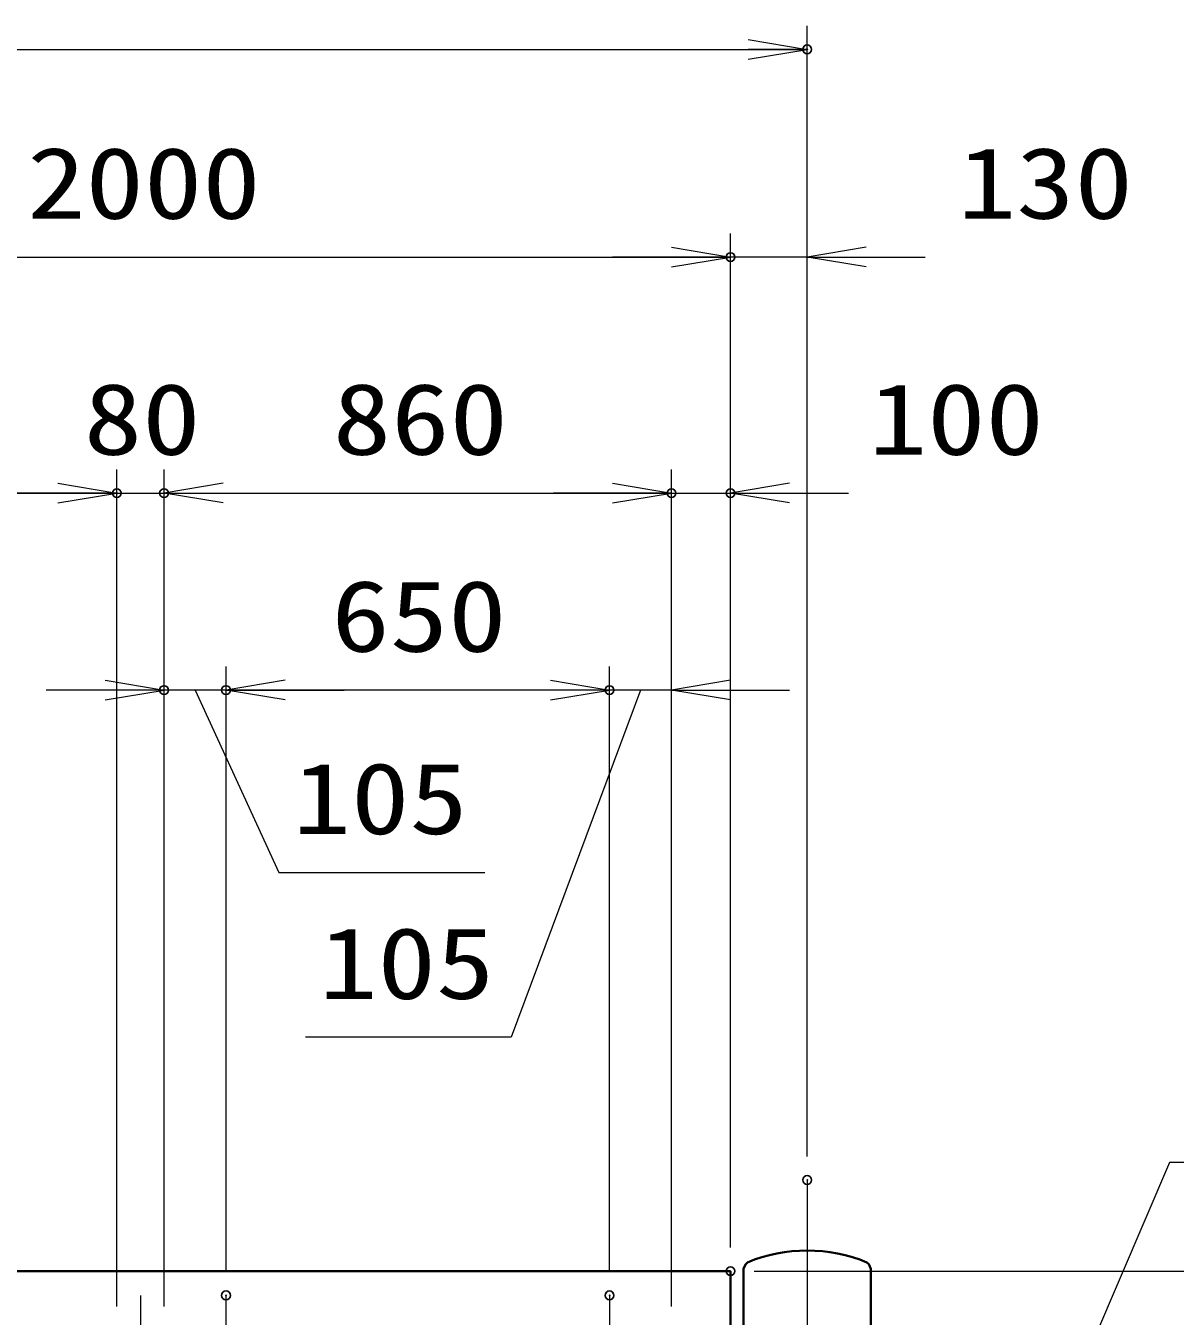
# Model space of a CAD drawing. Units: millimetres at full size. Extents: x -11880 to 11880, y -8400 to 8400.
# Drawn here: x 2551 to 4499, y 579 to 2766 of the extents above; entities that cross this region are included whole.
import ezdxf
from ezdxf.enums import TextEntityAlignment as Align

# ---------------------------------------------------------------- set-up
doc = ezdxf.new("R2010")
doc.units = ezdxf.units.MM
doc.header["$LTSCALE"] = 30
doc.header["$PDMODE"] = 32
doc.header["$PDSIZE"] = 15
doc.linetypes.add('USER1', pattern=[18, 12, -1.5, 3, -1.5])
for name, color, linetype, lineweight in [('0-1_外形線', 7, 'Continuous', 35), ('0-2_軸線', 200, 'USER1', 15), ('0-4_寸法線', 4, 'Continuous', 18), ('0-5_0', 7, 'Continuous', 18)]:
    doc.layers.add(name, color=color, linetype=linetype, lineweight=lineweight)
doc.layers.add('0-6_Defpoints', color=7, linetype='Continuous')
doc.styles.add('ＭＳ ゴシック', font='')
doc.styles.get('ＭＳ ゴシック').set_extended_font_data('MS Gothic')

# ---------------------------------------------------------------- blocks, each defined once
blk = doc.blocks.new('_Open')
at = {"layer": '0-5_0', "color": 4}
blk.add_line((-30, 5), (0, 0), dxfattribs=at)
blk.add_lwpolyline([(-30, -5), (0, 0), (-30, 0)], dxfattribs=at)
blk = doc.blocks.new('S39')
at = {"layer": '0-4_寸法線'}
for points in [[(28671527.1, 87841885.7), (28644776.7, 87841885.7), (28628312.2, 87803416.6), (28627131.8, 87800658.6)], [(28627852.6, 87803613.4), (28627131.8, 87800658.6), (28628771.9, 87803219.9)]]:
    blk.add_lwpolyline(points, dxfattribs=at)
at = {"layer": '0-4_寸法線', "color": 254, "style": 'ＭＳ ゴシック'}
for s, width, p in [('ベースリング', 0.75, (28648976.7, 87849586.3)), ('SS400 19t', 1.15, (28648544.7, 87843286.3))]:
    blk.add_text(s, height=3637, dxfattribs=dict(at, width=width)).set_placement(p, align=Align.BOTTOM_LEFT)

msp = doc.modelspace()

# ---------------------------------------------------------------- linework, layer by layer
at = {"layer": '0-1_外形線'}
for p, q in [((3745.54, 655.34), (3745.54, 555.34)), ((3767.39, 655.34), (3767.39, -519.66)), ((3983.69, -519.66), (3983.69, 655.34))]:
    msp.add_line(p, q, dxfattribs=at)
msp.add_lwpolyline([(3745.54, 655.34), (1745.54, 655.34), (1745.54, 87.84)], dxfattribs=at)
for centre, radius, start, end in [((3875.54, 423.4), 266.94, 67.67999, 112.32001), ((3787.39, 655.34), 20, 131.40962, 180), ((3963.69, 655.34), 20, 0, 48.59038)]:
    msp.add_arc(centre, radius, start, end, dxfattribs=at)
at = {"layer": '0-2_軸線'}
for p, q in [((3875.54, 809.91), (3875.54, -1424.13)), ((2745.54, 614.34), (2745.54, -383.66)), ((2890.54, -383.66), (2890.54, 614.34)), ((3540.54, 614.34), (3540.54, -383.66))]:
    msp.add_line(p, q, dxfattribs=at)
at = {"layer": '0-4_寸法線'}
for p, q in [((3875.54, 849.91), (3875.54, 2765.91)), ((-399.46, 2725.91), (3875.54, 2725.91)), ((3745.54, 695.34), (3745.54, 2413.9)), ((3745.54, 695.34), (3745.54, 2413.9)), ((3875.54, 849.91), (3875.54, 2413.9)), ((1745.54, 2373.9), (3745.54, 2373.9)), ((3645.54, 2373.9), (3545.54, 2373.9)), ((3875.54, 2373.9), (3745.54, 2373.9)), ((3975.54, 2373.9), (4075.54, 2373.9)), ((2705.54, 595.34), (2705.54, 2013.9)), ((2705.54, 595.34), (2705.54, 2013.9)), ((2785.54, 595.34), (2785.54, 2013.9)), ((2785.54, 595.34), (2785.54, 2013.9)), ((3645.54, 595.34), (3645.54, 2013.9)), ((3645.54, 595.34), (3645.54, 2013.9)), ((3745.54, 695.34), (3745.54, 2013.9)), ((1845.54, 1973.9), (2705.54, 1973.9)), ((2605.54, 1973.9), (2505.54, 1973.9)), ((2705.54, 1973.9), (2785.54, 1973.9)), ((2785.54, 1973.9), (3645.54, 1973.9)), ((2885.54, 1973.9), (2985.54, 1973.9)), ((3545.54, 1973.9), (3445.54, 1973.9)), ((3645.54, 1973.9), (3745.54, 1973.9)), ((3845.54, 1973.9), (3945.54, 1973.9)), ((2785.54, 595.34), (2785.54, 1680.09)), ((2890.54, 654.34), (2890.54, 1680.09)), ((2890.54, 654.34), (2890.54, 1680.09)), ((3540.54, 654.34), (3540.54, 1680.09)), ((3540.54, 654.34), (3540.54, 1680.09)), ((3645.54, 595.34), (3645.54, 1680.09)), ((2685.54, 1640.09), (2585.54, 1640.09)), ((2890.54, 1640.09), (2785.54, 1640.09)), ((3540.54, 1640.09), (2890.54, 1640.09)), ((2990.54, 1640.09), (3090.54, 1640.09)), ((3440.54, 1640.09), (3340.54, 1640.09)), ((3645.54, 1640.09), (3540.54, 1640.09)), ((3745.54, 1640.09), (3845.54, 1640.09)), ((3785.54, 655.34), (5712.76, 655.34)), ((3785.54, 655.34), (6112.76, 655.34)), ((3785.54, 655.34), (6512.76, 655.34))]:
    msp.add_line(p, q, dxfattribs=at)
for points in [[(2838.04, 1640.09), (2980.33, 1331.08), (3329.13, 1331.08)], [(3593.04, 1640.09), (3374.05, 1051.7), (3025.25, 1051.7)]]:
    msp.add_lwpolyline(points, dxfattribs=at)
at = {"layer": '0-6_Defpoints'}
for p in [(3875.54, 2725.91), (3745.54, 2373.9), (2705.54, 1973.9), (2785.54, 1973.9), (3645.54, 1973.9), (3745.54, 1973.9), (2785.54, 1640.09), (2890.54, 1640.09), (3540.54, 1640.09), (3875.54, 809.91), (3745.54, 655.34), (3745.54, 655.34), (2890.54, 614.34), (3540.54, 614.34)]:
    msp.add_point(p, dxfattribs=at)

# ---------------------------------------------------------------- block references
at = {"layer": '0-4_寸法線'}
for name, p, xscale, yscale in [('_Open', (3875.54, 2725.91), 3.333333, 3.333333), ('_Open', (3745.54, 2373.9), 3.333333, 3.333333), ('_Open', (3745.54, 2373.9), 3.333333, 3.333333), ('_Open', (2705.54, 1973.9), 3.333333, 3.333333), ('_Open', (2705.54, 1973.9), 3.333333, 3.333333), ('_Open', (3645.54, 1973.9), 3.333333, 3.333333), ('_Open', (3645.54, 1973.9), 3.333333, 3.333333), ('_Open', (2785.54, 1640.09), 3.333333, 3.333333), ('_Open', (3540.54, 1640.09), 3.333333, 3.333333), ('_Open', (3540.54, 1640.09), 3.333333, 3.333333), ('S39', (-950335.97, -2927222.87), 0.03333333, 0.03333333)]:
    msp.add_blockref(name, p, dxfattribs=dict(at, xscale=xscale, yscale=yscale))
at = {"layer": '0-4_寸法線', "xscale": 3.333333, "yscale": 3.333333, "rotation": 180}
for p in [(3875.54, 2373.9), (2785.54, 1973.9), (2785.54, 1973.9), (3745.54, 1973.9), (2890.54, 1640.09), (2890.54, 1640.09), (3645.54, 1640.09)]:
    msp.add_blockref('_Open', p, dxfattribs=at)

# ---------------------------------------------------------------- texts
at = {"layer": '0-4_寸法線', "color": 254, "style": 'ＭＳ ゴシック', "width": 1.2}
for s, p in [('2000', (2553.54, 2402.59)), ('130', (4130.87, 2402.59)), ('80', (2649.54, 2002.59)), ('860', (3071.54, 2002.59)), ('100', (3979.94, 2002.59)), ('650', (3069.14, 1668.77)), ('105', (3003.53, 1359.77)), ('105', (3048.45, 1080.39))]:
    msp.add_text(s, height=121.2, dxfattribs=at).set_placement(p, align=Align.BOTTOM_LEFT)

doc.saveas('drawing.dxf')
